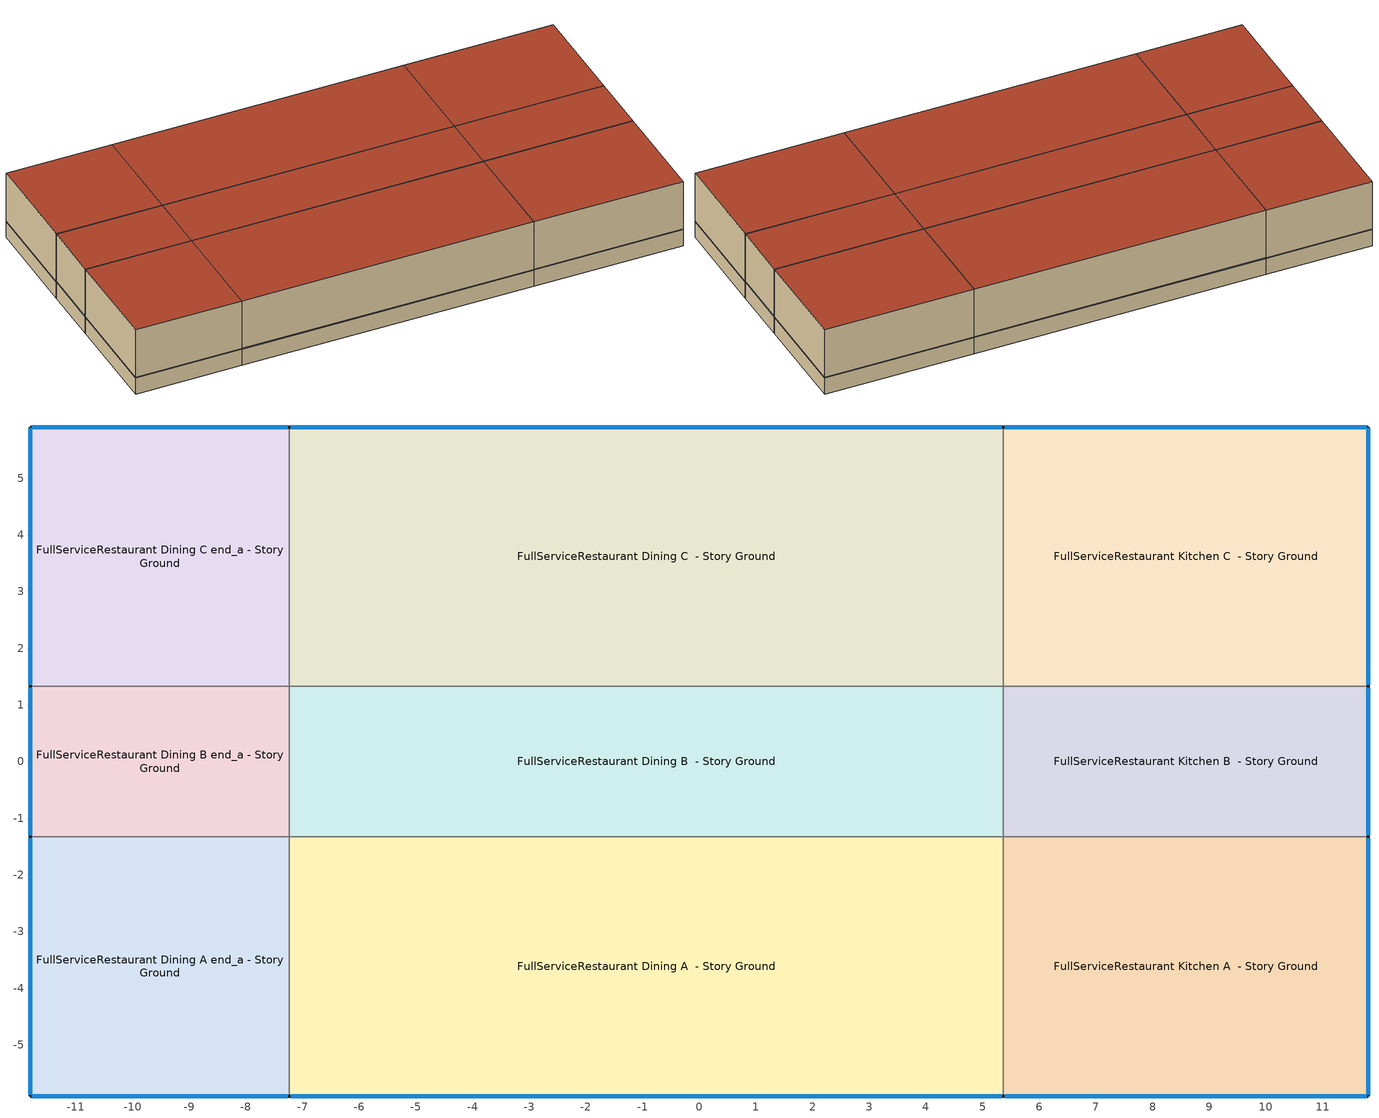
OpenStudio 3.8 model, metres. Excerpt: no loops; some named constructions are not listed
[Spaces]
FullServiceRestaurant Dining A end_a - Story Ground
 floor ground (Foundation F 126 Perim 914 Area 209): -11.8,-5.9 -11.8,-1.33 -7.23,-1.33 -7.23,-5.9 z0
 wall outside: -11.8,-1.33 -11.8,-5.9 -7.23,-5.9 z0:3.05
 wall to FullServiceRestaurant Dining B end_a - Story Ground: -7.23,-1.33 -11.8,-1.33 z0:3.05
 wall to FullServiceRestaurant Dining A  - Story Ground: -7.23,-5.9 -7.23,-1.33 z0:3.05
 window (Window U-1.01 SHGC 0.58): -11.78,-5.9 -7.26,-5.9 / -11.8,-1.36 -11.8,-5.88 z0.76:0.79
 roof outside: -7.23,-5.9 -7.23,-1.33 -11.8,-1.33 -11.8,-5.9 z3.05
FullServiceRestaurant Dining B end_a - Story Ground
 floor ground (Foundation F 126 Perim 266 Area 1217): -11.8,-1.33 -11.8,1.33 -7.23,1.33 -7.23,-1.33 z0
 wall outside: -11.8,1.33 -11.8,-1.33 z0:3.05
 wall to FullServiceRestaurant Dining C end_a - Story Ground: -7.23,1.33 -11.8,1.33 z0:3.05
 wall to FullServiceRestaurant Dining B  - Story Ground: -7.23,-1.33 -7.23,1.33 z0:3.05
 window (Window U-1.01 SHGC 0.58): -11.8,1.31 -11.8,-1.31 z0.76:0.79
 roof outside: -7.23,-1.33 -7.23,1.33 -11.8,1.33 -11.8,-1.33 z3.05
FullServiceRestaurant Dining C end_a - Story Ground
 floor ground (Foundation F 126 Perim 914 Area 209): -11.8,1.33 -11.8,5.9 -7.23,5.9 -7.23,1.33 z0
 wall outside: -7.23,5.9 -11.8,5.9 -11.8,1.33 z0:3.05
 wall to FullServiceRestaurant Dining C  - Story Ground: -7.23,1.33 -7.23,5.9 z0:3.05
 window (Window U-1.01 SHGC 0.58): -11.8,5.88 -11.8,1.36 / -7.26,5.9 -11.78,5.9 z0.76:0.79
 roof outside: -7.23,1.33 -7.23,5.9 -11.8,5.9 -11.8,1.33 z3.05
FullServiceRestaurant Dining A  - Story Ground
 floor ground (Foundation F 126 Perim 126 Area 5759): -7.23,-5.9 -7.23,-1.33 5.36,-1.33 5.36,-5.9 z0
 wall outside: -7.23,-5.9 5.36,-5.9 z0:3.05
 wall to FullServiceRestaurant Dining B  - Story Ground: 5.36,-1.33 -7.23,-1.33 z0:3.05
 wall to FullServiceRestaurant Kitchen A  - Story Ground: 5.36,-5.9 5.36,-1.33 z0:3.05
 window (Window U-1.01 SHGC 0.58): -7.21,-5.9 5.34,-5.9 z0.76:0.79
 roof outside: 5.36,-5.9 5.36,-1.33 -7.23,-1.33 -7.23,-5.9 z3.05
FullServiceRestaurant Dining B  - Story Ground
 floor ground (Foundation F 126 Perim 0 Area 3352): -7.23,-1.33 -7.23,1.33 5.36,1.33 5.36,-1.33 z0
 wall to FullServiceRestaurant Dining C  - Story Ground: 5.36,1.33 -7.23,1.33 z0:3.05
 wall to FullServiceRestaurant Kitchen B  - Story Ground: 5.36,-1.33 5.36,1.33 z0:3.05
 roof outside: 5.36,-1.33 5.36,1.33 -7.23,1.33 -7.23,-1.33 z3.05
FullServiceRestaurant Dining C  - Story Ground
 floor ground (Foundation F 126 Perim 126 Area 5759): -7.23,1.33 -7.23,5.9 5.36,5.9 5.36,1.33 z0
 wall outside: 5.36,5.9 -7.23,5.9 z0:3.05
 wall to FullServiceRestaurant Kitchen C  - Story Ground: 5.36,1.33 5.36,5.9 z0:3.05
 window (Window U-1.01 SHGC 0.58): 5.34,5.9 -7.21,5.9 z0.76:0.79
 roof outside: 5.36,1.33 5.36,5.9 -7.23,5.9 -7.23,1.33 z3.05
FullServiceRestaurant Kitchen A  - Story Ground
 floor ground (Foundation F 126 Perim 1101 Area 2945): 5.36,-5.9 5.36,-1.33 11.8,-1.33 11.8,-5.9 z0
 wall outside: 5.36,-5.9 11.8,-5.9 11.8,-1.33 z0:3.05
 wall to FullServiceRestaurant Kitchen B  - Story Ground: 11.8,-1.33 5.36,-1.33 z0:3.05
 window (Window U-1.01 SHGC 0.58): 5.39,-5.9 11.78,-5.9 / 11.8,-5.88 11.8,-1.36 z0.76:0.79
 roof outside: 11.8,-5.9 11.8,-1.33 5.36,-1.33 5.36,-5.9 z3.05
FullServiceRestaurant Kitchen B  - Story Ground
 floor ground (Foundation F 126 Perim 266 Area 1714): 5.36,-1.33 5.36,1.33 11.8,1.33 11.8,-1.33 z0
 wall outside: 11.8,-1.33 11.8,1.33 z0:3.05
 wall to FullServiceRestaurant Kitchen C  - Story Ground: 11.8,1.33 5.36,1.33 z0:3.05
 window (Window U-1.01 SHGC 0.58): 11.8,-1.31 11.8,1.31 z0.76:0.79
 roof outside: 11.8,-1.33 11.8,1.33 5.36,1.33 5.36,-1.33 z3.05
FullServiceRestaurant Kitchen C  - Story Ground
 floor ground (Foundation F 126 Perim 1101 Area 2945): 5.36,1.33 5.36,5.9 11.8,5.9 11.8,1.33 z0
 wall outside: 11.8,1.33 11.8,5.9 5.36,5.9 z0:3.05
 window (Window U-1.01 SHGC 0.58): 11.78,5.9 5.39,5.9 / 11.8,1.36 11.8,5.88 z0.76:0.79
 roof outside: 11.8,1.33 11.8,5.9 5.36,5.9 5.36,1.33 z3.05
[Schedule:Ruleset]
Name | Default Day Schedule | Summer Design Day Schedule | Winter Design Day Schedule
Clothing Schedule | Clothing Schedule Default Winter Clothes
FoodService_Restaurant BLDG_EQUIP_EndUseData | FoodService_Restaurant BLDG_EQUIP_EndUseData Default | FoodService_Restaurant BLDG_EQUIP_EndUseData Summer Design Day | FoodService_Restaurant BLDG_EQUIP_EndUseData Winter Design Day
FullServiceRestaurant Infil Half On | FullServiceRestaurant Infil Half On Default | FullServiceRestaurant Infil Half On Summer Design Day | FullServiceRestaurant Infil Half On Winter Design Day
FullServiceRestaurant Gas Equip | FullServiceRestaurant Gas Equip Default | FullServiceRestaurant Gas Equip Summer Design Day | FullServiceRestaurant Gas Equip Winter Design Day
FoodService_Restaurant BLDG_LIGHT_EndUseData BPR Adjusted | FoodService_Restaurant BLDG_LIGHT_EndUseData Default 1 | FoodService_Restaurant BLDG_LIGHT_EndUseData Summer Design Day 1 | FoodService_Restaurant BLDG_LIGHT_EndUseData Winter Design Day 1
FoodService_Restaurant BLDG_EQUIP_EndUseData BPR Adjusted | FoodService_Restaurant BLDG_EQUIP_EndUseData Default 1 | FoodService_Restaurant BLDG_EQUIP_EndUseData Summer Design Day 1 | FoodService_Restaurant BLDG_EQUIP_EndUseData Winter Design Day 1
[Schedule:Day]
Clothing Schedule Default Winter Clothes; FoodService_Restaurant BLDG_EQUIP_EndUseData Summer Design Day; FoodService_Restaurant BLDG_LIGHT_EndUseData Summer Design Day 1; FoodService_Restaurant BLDG_EQUIP_EndUseData Summer Design Day 1: 24, 0, 1
Clothing Schedule Summer Clothes: 24, 0, 0.5
Air Velocity Schedule Default: 24, 0, 0.2
Work Efficiency Schedule Default; FoodService_Restaurant BLDG_EQUIP_EndUseData Winter Design Day; FullServiceRestaurant Gas Equip Winter Design Day; FoodService_Restaurant BLDG_LIGHT_EndUseData Winter Design Day 1; FoodService_Restaurant BLDG_EQUIP_EndUseData Winter Design Day 1: 24, 0, 0
FullServiceRestaurant Bldg Occ Sat Day: Average, 0, 15, 0, 10, 15, 0, 10, 30, 0.0125, 10, 45, 0.025, 11, 0, 0.0375, 11, 15, 0.05, 11, 30, 0.1625, 11, 45, 0.275, 12, 0, 0.3875, 12, 15, 0.5, 12, 30, 0.4875, 12, 45, 0.475, 13, 0, 0.4625, 13, 15, 0.45, 13, 30, 0.4625, 13, 45, 0.475, 14, 0, 0.4875, 14, 15, 0.5, 15, 15, 0.5, 15, 30, 0.4625, 15, 45, 0.425, 16, 0, 0.3875, 16, 15, 0.35, 16, 30, 0.3375, 16, 45, 0.325, 17, 0, 0.3125, 17, 15, 0.3, 17, 30, 0.35, 17, 45, 0.4, 18, 0, 0.45, 18, 15, 0.5, 18, 30, 0.55, 18, 45, 0.6, 19, 0, 0.65, 19, 15, 0.7, 19, 30, 0.6875, 19, 45, 0.675, 20, 0, 0.6625, 20, 15, 0.65, 20, 30, 0.625, 20, 45, 0.6, 21, 0, 0.575, 21, 15, 0.55, 21, 30, 0.5, 21, 45, 0.45, 22, 0, 0.4, 22, 15, 0.35, 22, 30, 0.275, 22, 45, 0.2, 23, 0, 0.125, 23, 15, 0.05, 23, 30, 0.0375, 23, 45, 0.025, 24, 0, 0.0125
FullServiceRestaurant Bldg Occ Sun Day: Average, 0, 15, 0, 10, 15, 0, 10, 30, 0.0125, 10, 45, 0.025, 11, 0, 0.0375, 11, 15, 0.05, 11, 30, 0.1625, 11, 45, 0.275, 12, 0, 0.3875, 12, 15, 0.5, 12, 45, 0.5, 13, 0, 0.4625, 13, 15, 0.425, 13, 30, 0.3875, 13, 45, 0.35, 14, 0, 0.3125, 14, 15, 0.275, 14, 30, 0.2375, 14, 45, 0.2, 15, 0, 0.466667, 15, 15, 0.433333, 15, 30, 0.4, 15, 45, 0.366667, 16, 0, 0.333333, 16, 15, 0.3, 16, 30, 0.275, 16, 45, 0.25, 17, 0, 0.225, 17, 15, 0.2, 17, 30, 0.2125, 17, 45, 0.225, 18, 0, 0.2375, 18, 15, 0.25, 18, 30, 0.3625, 18, 45, 0.475, 19, 0, 0.5875, 19, 15, 0.7, 19, 30, 0.6125, 19, 45, 0.525, 20, 0, 0.4375, 20, 15, 0.35, 20, 30, 0.3125, 20, 45, 0.275, 21, 0, 0.2375, 21, 15, 0.2, 22, 15, 0.2, 22, 30, 0.1625, 22, 45, 0.125, 23, 0, 0.0875, 23, 15, 0.05, 23, 30, 0.0375, 23, 45, 0.025, 24, 0, 0.0125
FoodService_Restaurant BLDG_EQUIP_EndUseData Default: Average, 0, 15, 0.031636, 0, 30, 0.0357788, 0, 45, 0.0399216, 1, 0, 0.0440643, 1, 15, 0.0482071, 1, 30, 0.0523499, 1, 45, 0.0564927, 2, 0, 0.0606354, 2, 15, 0.0647782, 2, 30, 0.068921, 2, 45, 0.0901505, 3, 0, 0.11138, 3, 15, 0.132609, 3, 30, 0.153839, 3, 45, 0.15955, 4, 0, 0.165261, 4, 15, 0.170972, 4, 30, 0.176683, 4, 45, 0.181556, 5, 0, 0.186428, 5, 15, 0.191301, 5, 30, 0.196174, 5, 45, 0.214018, 6, 0, 0.231862, 6, 15, 0.249706, 6, 30, 0.26755, 6, 45, 0.297036, 7, 0, 0.326521, 7, 15, 0.356007, 7, 30, 0.385492, 7, 45, 0.406222, 8, 0, 0.426951, 8, 15, 0.44768, 8, 30, 0.46841, 8, 45, 0.475041, 9, 0, 0.481673, 9, 15, 0.488304, 9, 30, 0.494935, 9, 45, 0.513246, 9, 52, 0.522401, 10, 7, 0.525517, 10, 22, 0.528632, 10, 37, 0.531748, 10, 52, 0.534863, 11, 7, 0.533293, 11, 22, 0.531723, 11, 37, 0.530153, 11, 52, 0.528583, 12, 7, 0.530897, 12, 22, 0.533211, 12, 37, 0.535525, 12, 52, 0.537839, 13, 7, 0.536925, 13, 22, 0.536011, 13, 37, 0.535097, 13, 52, 0.534183, 14, 7, 0.534993, 14, 22, 0.535802, 14, 37, 0.536612, 14, 52, 0.537422, 15, 7, 0.539933, 15, 22, 0.542444, 15, 37, 0.544955, 15, 52, 0.547466, 16, 7, 0.547077, 16, 22, 0.546687, 16, 37, 0.546298, 16, 52, 0.545909, 17, 7, 0.540587, 17, 22, 0.535265, 17, 37, 0.529943, 17, 52, 0.524621, 18, 7, 0.496863, 18, 15, 0.482984, 18, 30, 0.465932, 18, 45, 0.44888, 19, 0, 0.431828, 19, 15, 0.414776, 19, 30, 0.374302, 19, 45, 0.333829, 20, 0, 0.293355, 20, 15, 0.252882, 20, 30, 0.216473, 20, 45, 0.180064, 21, 0, 0.143655, 21, 15, 0.107246, 21, 30, 0.093217, 21, 45, 0.079188, 22, 0, 0.065159, 22, 15, 0.05113, 22, 30, 0.047371, 22, 45, 0.043612, 23, 0, 0.039853, 23, 15, 0.036094, 23, 30, 0.0349795, 23, 45, 0.033865, 24, 0, 0.0327505
FoodService_Restaurant BLDG_EQUIP_EndUseData Fri Day: Average, 0, 15, 0, 0, 30, 0.00444272, 0, 45, 0.00888544, 1, 0, 0.0133282, 1, 15, 0.0177709, 1, 30, 0.0222136, 1, 45, 0.0266563, 2, 0, 0.0310991, 2, 15, 0.0355418, 2, 30, 0.0399845, 2, 45, 0.0624216, 3, 0, 0.0848586, 3, 15, 0.107296, 3, 30, 0.129733, 3, 45, 0.135957, 4, 0, 0.142182, 4, 15, 0.148406, 4, 30, 0.154631, 4, 45, 0.159714, 5, 0, 0.164797, 5, 15, 0.16988, 5, 30, 0.174963, 5, 45, 0.19351, 6, 0, 0.212056, 6, 15, 0.230603, 6, 30, 0.249149, 6, 45, 0.284828, 7, 0, 0.320507, 7, 15, 0.356186, 7, 30, 0.391864, 7, 45, 0.416257, 8, 0, 0.44065, 8, 15, 0.465043, 8, 30, 0.489436, 8, 45, 0.504124, 9, 0, 0.518812, 9, 15, 0.5335, 9, 30, 0.548188, 9, 45, 0.590058, 9, 52, 0.610993, 10, 7, 0.611164, 10, 22, 0.611334, 10, 37, 0.611504, 10, 52, 0.611674, 11, 7, 0.605389, 11, 22, 0.599104, 11, 37, 0.592819, 11, 52, 0.586534, 12, 7, 0.581229, 12, 22, 0.575925, 12, 37, 0.570621, 12, 52, 0.565316, 13, 7, 0.563143, 13, 22, 0.56097, 13, 37, 0.558797, 13, 52, 0.556624, 14, 7, 0.55598, 14, 22, 0.555336, 14, 37, 0.554691, 14, 52, 0.554047, 15, 7, 0.560632, 15, 22, 0.567218, 15, 37, 0.573803, 15, 52, 0.580389, 16, 7, 0.579877, 16, 22, 0.579365, 16, 37, 0.578853, 16, 52, 0.578341, 17, 7, 0.57304, 17, 22, 0.567738, 17, 37, 0.562437, 17, 52, 0.557136, 18, 7, 0.532481, 18, 15, 0.520154, 18, 30, 0.505215, 18, 45, 0.490276, 19, 0, 0.475337, 19, 15, 0.460398, 19, 30, 0.437102, 19, 45, 0.413806, 20, 0, 0.39051, 20, 15, 0.367214, 20, 30, 0.327453, 20, 45, 0.287691, 21, 0, 0.24793, 21, 15, 0.208168, 21, 30, 0.161763, 21, 45, 0.115358, 22, 0, 0.0689523, 22, 15, 0.022547, 22, 30, 0.0181044, 22, 45, 0.0136618, 23, 0, 0.00921915, 23, 15, 0.00477654, 23, 30, 0.00358241, 23, 45, 0.00238827, 24, 0, 0.00119414
FoodService_Restaurant BLDG_EQUIP_EndUseData Sat Day: Average, 0, 15, 0.00829743, 0, 30, 0.00622307, 0, 45, 0.00414872, 1, 0, 0.00207436, 1, 15, 0, 1, 30, 0.00110645, 1, 45, 0.0022129, 2, 0, 0.00331935, 2, 15, 0.0044258, 2, 30, 0.00553225, 2, 45, 0.0066387, 3, 0, 0.00774515, 3, 15, 0.0088516, 3, 30, 0.00995805, 3, 45, 0.0110645, 4, 0, 0.012171, 4, 15, 0.0132774, 4, 30, 0.0143839, 4, 45, 0.0154903, 5, 0, 0.0165968, 5, 15, 0.0177032, 5, 30, 0.0188097, 5, 45, 0.0199161, 6, 0, 0.0210226, 6, 15, 0.022129, 6, 30, 0.0232355, 6, 45, 0.0243419, 7, 0, 0.0254484, 7, 15, 0.0265548, 7, 30, 0.0276613, 7, 45, 0.0287677, 8, 0, 0.0298742, 8, 15, 0.0309806, 8, 30, 0.0528356, 8, 45, 0.0746906, 9, 0, 0.0965457, 9, 15, 0.118401, 9, 30, 0.124636, 9, 45, 0.130872, 10, 0, 0.137108, 10, 15, 0.143344, 10, 30, 0.146879, 10, 45, 0.150414, 11, 0, 0.153949, 11, 15, 0.157484, 11, 30, 0.176306, 11, 45, 0.195128, 12, 0, 0.213949, 12, 15, 0.232771, 12, 30, 0.331694, 12, 45, 0.430616, 13, 0, 0.529539, 13, 15, 0.628461, 13, 30, 0.630273, 13, 45, 0.632084, 14, 0, 0.633895, 14, 15, 0.635706, 14, 30, 0.631882, 14, 45, 0.628058, 15, 0, 0.624234, 15, 15, 0.62041, 15, 30, 0.614273, 15, 45, 0.608136, 16, 0, 0.601999, 16, 15, 0.595862, 16, 30, 0.5904, 16, 45, 0.584938, 17, 0, 0.579476, 17, 15, 0.574014, 17, 30, 0.573178, 17, 45, 0.572341, 18, 0, 0.571504, 18, 15, 0.570668, 18, 30, 0.554171, 18, 45, 0.537674, 19, 0, 0.521177, 19, 15, 0.504679, 19, 30, 0.489559, 19, 45, 0.474439, 20, 0, 0.459319, 20, 15, 0.444199, 20, 30, 0.423055, 20, 45, 0.401911, 21, 0, 0.380767, 21, 15, 0.359623, 21, 30, 0.319328, 21, 45, 0.279033, 22, 0, 0.238737, 22, 15, 0.198442, 22, 30, 0.164252, 22, 45, 0.130063, 23, 0, 0.0958729, 23, 15, 0.0616832, 23, 30, 0.0483368, 23, 45, 0.0349903, 24, 0, 0.0216439
FoodService_Restaurant BLDG_EQUIP_EndUseData Sun Day: Average, 0, 15, 0.010498, 0, 30, 0.00787346, 0, 45, 0.00524898, 1, 0, 0.00262449, 1, 15, 0, 1, 30, 0.000943016, 1, 45, 0.00188603, 2, 0, 0.00282905, 2, 15, 0.00377206, 2, 30, 0.00471508, 2, 45, 0.0056581, 3, 0, 0.00660111, 3, 15, 0.00754413, 3, 30, 0.00848714, 3, 45, 0.00943016, 4, 0, 0.0103732, 4, 15, 0.0113162, 4, 30, 0.0122592, 4, 45, 0.0132022, 5, 0, 0.0141452, 5, 15, 0.0150883, 5, 30, 0.0160313, 5, 45, 0.0169743, 6, 0, 0.0179173, 6, 15, 0.0188603, 6, 30, 0.0198033, 6, 45, 0.0207464, 7, 0, 0.0216894, 7, 15, 0.0226324, 7, 30, 0.0235754, 7, 45, 0.0245184, 8, 0, 0.0254614, 8, 15, 0.0264044, 8, 30, 0.0459724, 8, 45, 0.0655403, 9, 0, 0.0851083, 9, 15, 0.104676, 9, 30, 0.112147, 9, 45, 0.119618, 10, 0, 0.127089, 10, 15, 0.13456, 10, 30, 0.137633, 10, 45, 0.140707, 11, 0, 0.143781, 11, 15, 0.146855, 11, 30, 0.161391, 11, 45, 0.175927, 12, 0, 0.190463, 12, 15, 0.205, 12, 30, 0.308492, 12, 45, 0.411984, 13, 0, 0.515476, 13, 15, 0.618968, 13, 30, 0.619941, 13, 45, 0.620913, 14, 0, 0.621886, 14, 15, 0.622858, 14, 30, 0.619512, 14, 45, 0.616165, 15, 0, 0.612819, 15, 15, 0.609473, 15, 30, 0.603363, 15, 45, 0.597253, 16, 0, 0.591143, 16, 15, 0.585033, 16, 30, 0.580135, 16, 45, 0.575237, 17, 0, 0.570339, 17, 15, 0.565441, 17, 30, 0.56062, 17, 45, 0.555799, 18, 0, 0.550978, 18, 15, 0.546157, 18, 30, 0.526354, 18, 45, 0.506551, 19, 0, 0.486748, 19, 15, 0.466945, 19, 30, 0.448754, 19, 45, 0.430563, 20, 0, 0.412372, 20, 15, 0.39418, 20, 30, 0.351294, 20, 45, 0.308407, 21, 0, 0.265521, 21, 15, 0.222634, 21, 30, 0.185783, 21, 45, 0.148932, 22, 0, 0.11208, 22, 15, 0.0752293, 22, 30, 0.0719631, 22, 45, 0.0686969, 23, 0, 0.0654307, 23, 15, 0.0621645, 23, 30, 0.0492478, 23, 45, 0.0363312, 24, 0, 0.0234146
FullServiceRestaurant Infil Half On Default; FullServiceRestaurant Infil Half On Winter Design Day; FullServiceRestaurant Infil Half On Summer Design Day; FullServiceRestaurant Infil Half On Default|WntrDsn|SmrDsn|Sun|Sat Day: 5, 0, 1, 24, 0, 0.5
FullServiceRestaurant Gas Equip Default; autogen FullServiceRestaurant Gas Equip 1_day_sch: Average, 0, 15, 0.0275, 0, 30, 0.02, 4, 30, 0.02, 4, 45, 0.0275, 5, 0, 0.035, 5, 15, 0.0425, 5, 30, 0.05, 5, 45, 0.0625, 6, 0, 0.075, 6, 15, 0.0875, 6, 30, 0.1, 6, 45, 0.1125, 7, 0, 0.125, 7, 15, 0.1375, 7, 30, 0.15, 7, 45, 0.1625, 8, 0, 0.175, 8, 15, 0.1875, 8, 30, 0.2, 8, 45, 0.1875, 9, 0, 0.175, 9, 15, 0.1625, 9, 30, 0.15, 9, 45, 0.175, 10, 0, 0.2, 10, 15, 0.225, 10, 30, 0.25, 12, 30, 0.25, 12, 45, 0.2375, 13, 0, 0.225, 13, 15, 0.2125, 13, 30, 0.2, 13, 45, 0.1875, 14, 0, 0.175, 14, 15, 0.1625, 14, 30, 0.15, 14, 45, 0.1625, 15, 0, 0.175, 15, 15, 0.1875, 15, 30, 0.2, 15, 45, 0.225, 16, 0, 0.25, 16, 15, 0.275, 16, 30, 0.3, 18, 0, 0.3, 18, 15, 0.2875, 18, 30, 0.275, 18, 45, 0.2625, 19, 0, 0.25, 19, 15, 0.2375, 19, 30, 0.225, 19, 45, 0.2125, 20, 0, 0.2, 20, 30, 0.2, 20, 45, 0.1875, 21, 0, 0.175, 21, 15, 0.1625, 21, 30, 0.15, 21, 45, 0.1375, 22, 0, 0.125, 22, 15, 0.1125, 22, 30, 0.1, 22, 45, 0.0875, 23, 0, 0.075, 23, 15, 0.0625, 23, 30, 0.05, 23, 45, 0.0425, 24, 0, 0.035
FullServiceRestaurant Gas Equip Default|Sun Day: Average, 9, 15, 0.02, 9, 30, 0.0275, 9, 45, 0.035, 10, 0, 0.0425, 10, 15, 0.05, 10, 30, 0.0625, 10, 45, 0.075, 11, 0, 0.0875, 11, 15, 0.1, 11, 30, 0.1125, 11, 45, 0.125, 12, 0, 0.1375, 12, 15, 0.15, 12, 30, 0.1625, 12, 45, 0.175, 13, 0, 0.1875, 13, 15, 0.2, 13, 30, 0.2125, 13, 45, 0.225, 14, 0, 0.2375, 14, 15, 0.25, 14, 30, 0.2375, 14, 45, 0.225, 15, 0, 0.2125, 15, 15, 0.2, 15, 30, 0.1875, 15, 45, 0.175, 16, 0, 0.1625, 16, 15, 0.15, 16, 30, 0.1625, 16, 45, 0.175, 17, 0, 0.1875, 17, 15, 0.2, 17, 30, 0.225, 17, 45, 0.25, 18, 0, 0.275, 18, 15, 0.3, 19, 15, 0.3, 19, 30, 0.1875, 19, 45, 0.175, 20, 0, 0.1625, 20, 15, 0.15, 20, 30, 0.1375, 20, 45, 0.125, 21, 0, 0.1125, 21, 15, 0.1, 21, 30, 0.0875, 21, 45, 0.075, 22, 0, 0.0625, 22, 15, 0.05, 22, 30, 0.0425, 22, 45, 0.035, 23, 0, 0.0275, 23, 15, 0.02, 24, 0, 0.02
FullServiceRestaurant Gas Equip Summer Design Day: 24, 0, 0.25
Building Hours of Operation NonResidential Saturday; Building Hours of Operation NonResidential Sunday: 11, 45, 0, 22, 45, 1, 24, 0, 0
autogen FoodService_Restaurant BLDG_LIGHT_EndUseData 0_day_sch; autogen FoodService_Restaurant BLDG_LIGHT_EndUseData 1_day_sch: Average, 0, 15, 0.312561, 0, 30, 0.263674, 0, 45, 0.229624, 1, 0, 0.195574, 1, 15, 0.161524, 1, 30, 0.127474, 1, 45, 0.111963, 2, 0, 0.0964524, 2, 15, 0.0809418, 2, 30, 0.0654312, 2, 45, 0.058686, 3, 0, 0.0519408, 3, 15, 0.0451956, 3, 30, 0.0384504, 3, 45, 0.0421217, 4, 0, 0.0457931, 4, 15, 0.0494645, 4, 30, 0.0531359, 4, 45, 0.0563524, 5, 0, 0.0595689, 5, 15, 0.0627854, 5, 30, 0.0660018, 5, 45, 0.0746237, 6, 0, 0.0832456, 6, 15, 0.0918675, 6, 30, 0.100489, 6, 45, 0.139505, 7, 0, 0.178521, 7, 15, 0.217538, 7, 30, 0.256554, 7, 45, 0.301898, 8, 0, 0.347242, 8, 15, 0.392586, 8, 30, 0.43793, 8, 45, 0.477417, 9, 0, 0.516904, 9, 15, 0.556391, 9, 30, 0.595878, 9, 45, 0.621681, 10, 0, 0.647484, 10, 15, 0.673287, 10, 30, 0.69909, 10, 45, 0.709899, 11, 0, 0.720707, 11, 15, 0.731516, 11, 30, 0.742324, 11, 45, 0.743555, 12, 0, 0.744785, 12, 15, 0.746015, 12, 30, 0.747246, 12, 45, 0.747703, 13, 0, 0.74816, 13, 15, 0.748616, 13, 30, 0.749073, 13, 45, 0.749223, 14, 0, 0.749373, 14, 15, 0.749523, 14, 30, 0.749673, 14, 45, 0.749247, 15, 0, 0.748822, 15, 15, 0.748396, 15, 30, 0.747971, 15, 45, 0.748094, 16, 0, 0.748218, 16, 15, 0.748342, 16, 30, 0.748465, 16, 45, 0.748308, 17, 0, 0.74815, 17, 15, 0.747992, 17, 30, 0.747834, 17, 45, 0.753024, 18, 0, 0.758215, 18, 15, 0.763405, 18, 30, 0.768596, 18, 45, 0.768699, 19, 0, 0.768802, 19, 15, 0.768904, 19, 30, 0.769007, 19, 45, 0.767159, 20, 0, 0.76531, 20, 15, 0.763462, 20, 30, 0.761613, 20, 45, 0.753747, 21, 0, 0.745881, 21, 15, 0.738016, 21, 30, 0.73015, 21, 45, 0.707759, 22, 0, 0.685368, 22, 15, 0.662977, 22, 30, 0.640586, 22, 45, 0.595245, 23, 0, 0.549903, 23, 15, 0.504561, 23, 30, 0.459219, 23, 45, 0.410333, 24, 0, 0.361447
autogen FullServiceRestaurant Activity 0_day_sch; autogen FullServiceRestaurant Activity 1_day_sch: Average, 24, 0, 120
autogen FullServiceRestaurant ClgSetp 0_day_sch; autogen FullServiceRestaurant ClgSetp 1_day_sch; autogen FullServiceRestaurant ClgSetp Kitchen 0_day_sch; autogen FullServiceRestaurant ClgSetp Kitchen 1_day_sch: Average, 1, 0, 22.2222, 5, 0, 23.8889, 24, 0, 22.2222
autogen FullServiceRestaurant HtgSetp 0_day_sch; autogen FullServiceRestaurant HtgSetp 1_day_sch; autogen FullServiceRestaurant HtgSetp Kitchen 0_day_sch; autogen FullServiceRestaurant HtgSetp Kitchen 1_day_sch: Average, 1, 0, 20.5556, 5, 0, 16.1111, 24, 0, 20.5556
FoodService_Restaurant BLDG_LIGHT_EndUseData Default 1: No, 0, 15, 0.312561, 0, 30, 0.263674, 0, 45, 0.229624, 1, 0, 0.195574, 1, 15, 0.161524, 1, 30, 0.127474, 1, 45, 0.111963, 2, 0, 0.0964524, 2, 15, 0.0809418, 2, 30, 0.0654312, 2, 45, 0.058686, 3, 0, 0.0519408, 3, 15, 0.0451956, 3, 30, 0.0384504, 3, 45, 0.0421217, 4, 0, 0.0457931, 4, 15, 0.0494645, 4, 30, 0.0531359, 4, 45, 0.0563524, 5, 0, 0.0595689, 5, 15, 0.0627854, 5, 30, 0.0660018, 5, 45, 0.0746237, 6, 0, 0.0832456, 6, 15, 0.0918675, 6, 30, 0.100489, 6, 45, 0.139505, 7, 0, 0.178521, 7, 15, 0.217538, 7, 30, 0.256554, 7, 45, 0.301898, 8, 0, 0.347242, 8, 15, 0.392586, 8, 30, 0.43793, 8, 45, 0.477417, 9, 0, 0.516904, 9, 15, 0.556391, 9, 30, 0.595878, 9, 45, 0.621681, 10, 0, 0.647484, 10, 15, 0.673287, 10, 30, 0.69909, 10, 45, 0.709899, 11, 0, 0.720707, 11, 15, 0.731516, 11, 30, 0.742324, 11, 45, 0.743555, 12, 0, 0.744785, 12, 15, 0.746015, 12, 30, 0.747246, 12, 45, 0.747703, 13, 0, 0.74816, 13, 15, 0.748616, 13, 30, 0.749073, 13, 45, 0.749223, 14, 0, 0.749373, 14, 15, 0.749523, 14, 30, 0.749673, 14, 45, 0.749247, 15, 0, 0.748822, 15, 15, 0.748396, 15, 30, 0.747971, 15, 45, 0.748094, 16, 0, 0.748218, 16, 15, 0.748342, 16, 30, 0.748465, 16, 45, 0.748308, 17, 0, 0.74815, 17, 15, 0.747992, 17, 30, 0.747834, 17, 45, 0.753024, 18, 0, 0.758215, 18, 15, 0.763405, 18, 30, 0.768596, 18, 45, 0.768699, 19, 0, 0.768802, 19, 15, 0.768904, 19, 30, 0.769007, 19, 45, 0.767159, 20, 0, 0.76531, 20, 15, 0.763462, 20, 30, 0.761613, 20, 45, 0.753747, 21, 0, 0.745881, 21, 15, 0.738016, 21, 30, 0.73015, 21, 45, 0.707759, 22, 0, 0.685368, 22, 15, 0.662977, 22, 30, 0.640586, 22, 45, 0.595245, 23, 0, 0.549903, 23, 15, 0.504561, 23, 30, 0.459219, 23, 45, 0.410333, 24, 0, 0.361447
FoodService_Restaurant BLDG_EQUIP_EndUseData Default 1: No, 0, 15, 0, 0, 30, 0.00439686, 0, 45, 0.00879371, 1, 0, 0.0131906, 1, 15, 0.0175874, 1, 30, 0.0219843, 1, 45, 0.0263811, 2, 0, 0.030778, 2, 15, 0.0351748, 2, 30, 0.0395717, 2, 45, 0.0621032, 3, 0, 0.0846347, 3, 15, 0.107166, 3, 30, 0.129698, 3, 45, 0.135759, 4, 0, 0.14182, 4, 15, 0.147882, 4, 30, 0.153943, 4, 45, 0.159114, 5, 0, 0.164286, 5, 15, 0.169458, 5, 30, 0.174629, 5, 45, 0.193568, 6, 0, 0.212506, 6, 15, 0.231444, 6, 30, 0.250383, 6, 45, 0.281677, 7, 0, 0.31297, 7, 15, 0.344264, 7, 30, 0.375558, 7, 45, 0.397559, 8, 0, 0.41956, 8, 15, 0.441561, 8, 30, 0.463561, 8, 45, 0.470599, 9, 0, 0.477637, 9, 15, 0.484675, 9, 30, 0.491713, 9, 45, 0.511147, 9, 52, 0.520864, 10, 7, 0.52417, 10, 22, 0.527477, 10, 37, 0.530783, 10, 52, 0.53409, 11, 7, 0.532424, 11, 22, 0.530757, 11, 37, 0.529091, 11, 52, 0.527425, 12, 7, 0.529881, 12, 22, 0.532337, 12, 37, 0.534793, 12, 52, 0.537249, 13, 7, 0.536279, 13, 22, 0.535308, 13, 37, 0.534338, 13, 52, 0.533368, 14, 7, 0.534228, 14, 22, 0.535087, 14, 37, 0.535947, 14, 52, 0.536806, 15, 7, 0.539471, 15, 22, 0.542136, 15, 37, 0.544801, 15, 52, 0.547466, 16, 7, 0.547053, 16, 22, 0.54664, 16, 37, 0.546227, 16, 52, 0.545814, 17, 7, 0.540165, 17, 22, 0.534517, 17, 37, 0.528868, 17, 52, 0.52322, 18, 7, 0.49376, 18, 15, 0.479029, 18, 30, 0.460931, 18, 45, 0.442834, 19, 0, 0.424736, 19, 15, 0.406638, 19, 30, 0.363682, 19, 45, 0.320727, 20, 0, 0.277771, 20, 15, 0.234815, 20, 30, 0.196173, 20, 45, 0.157531, 21, 0, 0.118889, 21, 15, 0.0802472, 21, 30, 0.0653578, 21, 45, 0.0504684, 22, 0, 0.035579, 22, 15, 0.0206896, 22, 30, 0.0167, 22, 45, 0.0127105, 23, 0, 0.00872095, 23, 15, 0.00473141, 23, 30, 0.00354856, 23, 45, 0.00236571, 24, 0, 0.00118285
9 Zone PVAV Occ Sch Sunday 1: 11, 15, 0, 22, 30, 1, 24, 0, 0
9 Zone PVAV Occ Sch Saturday 1: 11, 15, 0, 22, 45, 1, 24, 0, 0
Infiltration HVAC Off Schedule Schedule Day 0 1: 11, 15, 1, 22, 30, 0, 24, 0, 1
Infiltration HVAC Off Schedule Schedule Day 2: 11, 15, 1, 22, 45, 0, 24, 0, 1
[Schedule:Rule]
Schedule Rule 1: Schedule Ruleset=Clothing Schedule; Rule Order=0; Day Schedule=Clothing Schedule Summer Clothes; Date Specification Type=DateRange; Start Month=5; Start Day=1; End Month=9; End Day=30
Schedule Rule 6: Schedule Ruleset=FoodService_Restaurant BLDG_EQUIP_EndUseData; Rule Order=2; Day Schedule=FoodService_Restaurant BLDG_EQUIP_EndUseData Fri Day; Date Specification Type=DateRange; Start Month=1; Start Day=1; End Month=12; End Day=31; Apply Friday=Yes
Schedule Rule 7: Schedule Ruleset=FoodService_Restaurant BLDG_EQUIP_EndUseData; Rule Order=1; Day Schedule=FoodService_Restaurant BLDG_EQUIP_EndUseData Sat Day; Date Specification Type=DateRange; Start Month=1; Start Day=1; End Month=12; End Day=31; Apply Saturday=Yes
Schedule Rule 8: Schedule Ruleset=FoodService_Restaurant BLDG_EQUIP_EndUseData; Rule Order=0; Day Schedule=FoodService_Restaurant BLDG_EQUIP_EndUseData Sun Day; Date Specification Type=DateRange; Start Month=1; Start Day=1; End Month=12; End Day=31; Apply Sunday=Yes
Schedule Rule 9: Schedule Ruleset=FullServiceRestaurant Infil Half On; Rule Order=0; Day Schedule=FullServiceRestaurant Infil Half On Default|WntrDsn|SmrDsn|Sun|Sat Day; Date Specification Type=DateRange; Start Month=1; Start Day=1; End Month=12; End Day=31; Apply Saturday=Yes; Apply Sunday=Yes
Schedule Rule 10: Schedule Ruleset=FullServiceRestaurant Gas Equip; Rule Order=0; Day Schedule=FullServiceRestaurant Gas Equip Default|Sun Day; Date Specification Type=DateRange; Start Month=1; Start Day=1; End Month=12; End Day=31; Apply Sunday=Yes
autogen FullServiceRestaurant Gas Equip 1: Schedule Ruleset=FullServiceRestaurant Gas Equip; Rule Order=1; Day Schedule=autogen FullServiceRestaurant Gas Equip 1_day_sch; Date Specification Type=SpecificDates; Apply Friday=Yes; Apply Saturday=Yes; Apply Sunday=Yes; Apply Monday=Yes; Apply Tuesday=Yes; Apply Wednesday=Yes; Apply Thursday=Yes; Specific Month 1=1; Specific Day 1=6; Specific Month 2=1; Specific Day 2=13; Specific Month 3=1; Specific Day 3=20; Specific Month 4=1; Specific Day 4=27; Specific Month 5=2; Specific Day 5=3; Specific Month 6=2; Specific Day 6=10; Specific Month 7=2; Specific Day 7=17; Specific Month 8=2; Specific Day 8=24; Specific Month 9=3; Specific Day 9=3; Specific Month 10=3; Specific Day 10=10; Specific Month 11=3; Specific Day 11=17; Specific Month 12=3; Specific Day 12=24; Specific Month 13=3; Specific Day 13=31; Specific Month 14=4; Specific Day 14=7; Specific Month 15=4; Specific Day 15=14; Specific Month 16=4; Specific Day 16=21; Specific Month 17=4; Specific Day 17=28; Specific Month 18=5; Specific Day 18=5; Specific Month 19=5; Specific Day 19=12; Specific Month 20=5; Specific Day 20=19; Specific Month 21=5; Specific Day 21=26; Specific Month 22=6; Specific Day 22=2; Specific Month 23=6; Specific Day 23=9; Specific Month 24=6; Specific Day 24=16; Specific Month 25=6; Specific Day 25=23; Specific Month 26=6; Specific Day 26=30; Specific Month 27=7; Specific Day 27=7; Specific Month 28=7; Specific Day 28=14; Specific Month 29=7; Specific Day 29=21; Specific Month 30=7; Specific Day 30=28; Specific Month 31=8; Specific Day 31=4; Specific Month 32=8; Specific Day 32=11; Specific Month 33=8; Specific Day 33=18; Specific Month 34=8; Specific Day 34=25; Specific Month 35=9; Specific Day 35=1; Specific Month 36=9; Specific Day 36=8; Specific Month 37=9; Specific Day 37=15; Specific Month 38=9; Specific Day 38=22; Specific Month 39=9; Specific Day 39=29; Specific Month 40=10; Specific Day 40=6; Specific Month 41=10; Specific Day 41=13; Specific Month 42=10; Specific Day 42=20; Specific Month 43=10; Specific Day 43=27; Specific Month 44=11; Specific Day 44=3; Specific Month 45=11; Specific Day 45=10; Specific Month 46=11; Specific Day 46=17; Specific Month 47=11; Specific Day 47=24; Specific Month 48=12; Specific Day 48=1; Specific Month 49=12; Specific Day 49=8; Specific Month 50=12; Specific Day 50=15; Specific Month 51=12; Specific Day 51=22; Specific Month 52=12; Specific Day 52=29
autogen FoodService_Restaurant BLDG_LIGHT_EndUseData 0 1: Schedule Ruleset=FoodService_Restaurant BLDG_LIGHT_EndUseData BPR Adjusted; Rule Order=0; Day Schedule=autogen FoodService_Restaurant BLDG_LIGHT_EndUseData 0_day_sch; Date Specification Type=SpecificDates; Apply Friday=Yes; Apply Saturday=Yes; Apply Sunday=Yes; Apply Monday=Yes; Apply Tuesday=Yes; Apply Wednesday=Yes; Apply Thursday=Yes; Specific Month 1=1; Specific Day 1=6; Specific Month 2=1; Specific Day 2=13; Specific Month 3=1; Specific Day 3=20; Specific Month 4=1; Specific Day 4=27; Specific Month 5=2; Specific Day 5=3; Specific Month 6=2; Specific Day 6=10; Specific Month 7=2; Specific Day 7=17; Specific Month 8=2; Specific Day 8=24; Specific Month 9=3; Specific Day 9=3; Specific Month 10=3; Specific Day 10=10; Specific Month 11=3; Specific Day 11=17; Specific Month 12=3; Specific Day 12=24; Specific Month 13=3; Specific Day 13=31; Specific Month 14=4; Specific Day 14=7; Specific Month 15=4; Specific Day 15=14; Specific Month 16=4; Specific Day 16=21; Specific Month 17=4; Specific Day 17=28; Specific Month 18=5; Specific Day 18=5; Specific Month 19=5; Specific Day 19=12; Specific Month 20=5; Specific Day 20=19; Specific Month 21=5; Specific Day 21=26; Specific Month 22=6; Specific Day 22=2; Specific Month 23=6; Specific Day 23=9; Specific Month 24=6; Specific Day 24=16; Specific Month 25=6; Specific Day 25=23; Specific Month 26=6; Specific Day 26=30; Specific Month 27=7; Specific Day 27=7; Specific Month 28=7; Specific Day 28=14; Specific Month 29=7; Specific Day 29=21; Specific Month 30=7; Specific Day 30=28; Specific Month 31=8; Specific Day 31=4; Specific Month 32=8; Specific Day 32=11; Specific Month 33=8; Specific Day 33=18; Specific Month 34=8; Specific Day 34=25; Specific Month 35=9; Specific Day 35=1; Specific Month 36=9; Specific Day 36=8; Specific Month 37=9; Specific Day 37=15; Specific Month 38=9; Specific Day 38=22; Specific Month 39=9; Specific Day 39=29; Specific Month 40=10; Specific Day 40=6; Specific Month 41=10; Specific Day 41=13; Specific Month 42=10; Specific Day 42=20; Specific Month 43=10; Specific Day 43=27; Specific Month 44=11; Specific Day 44=3; Specific Month 45=11; Specific Day 45=10; Specific Month 46=11; Specific Day 46=17; Specific Month 47=11; Specific Day 47=24; Specific Month 48=12; Specific Day 48=1; Specific Month 49=12; Specific Day 49=8; Specific Month 50=12; Specific Day 50=15; Specific Month 51=12; Specific Day 51=22; Specific Month 52=12; Specific Day 52=29
autogen FoodService_Restaurant BLDG_LIGHT_EndUseData 2: Schedule Ruleset=FoodService_Restaurant BLDG_LIGHT_EndUseData BPR Adjusted; Rule Order=1; Day Schedule=autogen FoodService_Restaurant BLDG_LIGHT_EndUseData 1_day_sch; Date Specification Type=SpecificDates; Apply Friday=Yes; Apply Saturday=Yes; Apply Sunday=Yes; Apply Monday=Yes; Apply Tuesday=Yes; Apply Wednesday=Yes; Apply Thursday=Yes; Specific Month 1=1; Specific Day 1=7; Specific Month 2=1; Specific Day 2=14; Specific Month 3=1; Specific Day 3=21; Specific Month 4=1; Specific Day 4=28; Specific Month 5=2; Specific Day 5=4; Specific Month 6=2; Specific Day 6=11; Specific Month 7=2; Specific Day 7=18; Specific Month 8=2; Specific Day 8=25; Specific Month 9=3; Specific Day 9=4; Specific Month 10=3; Specific Day 10=11; Specific Month 11=3; Specific Day 11=18; Specific Month 12=3; Specific Day 12=25; Specific Month 13=4; Specific Day 13=1; Specific Month 14=4; Specific Day 14=8; Specific Month 15=4; Specific Day 15=15; Specific Month 16=4; Specific Day 16=22; Specific Month 17=4; Specific Day 17=29; Specific Month 18=5; Specific Day 18=6; Specific Month 19=5; Specific Day 19=13; Specific Month 20=5; Specific Day 20=20; Specific Month 21=5; Specific Day 21=27; Specific Month 22=6; Specific Day 22=3; Specific Month 23=6; Specific Day 23=10; Specific Month 24=6; Specific Day 24=17; Specific Month 25=6; Specific Day 25=24; Specific Month 26=7; Specific Day 26=1; Specific Month 27=7; Specific Day 27=8; Specific Month 28=7; Specific Day 28=15; Specific Month 29=7; Specific Day 29=22; Specific Month 30=7; Specific Day 30=29; Specific Month 31=8; Specific Day 31=5; Specific Month 32=8; Specific Day 32=12; Specific Month 33=8; Specific Day 33=19; Specific Month 34=8; Specific Day 34=26; Specific Month 35=9; Specific Day 35=2; Specific Month 36=9; Specific Day 36=9; Specific Month 37=9; Specific Day 37=16; Specific Month 38=9; Specific Day 38=23; Specific Month 39=9; Specific Day 39=30; Specific Month 40=10; Specific Day 40=7; Specific Month 41=10; Specific Day 41=14; Specific Month 42=10; Specific Day 42=21; Specific Month 43=10; Specific Day 43=28; Specific Month 44=11; Specific Day 44=4; Specific Month 45=11; Specific Day 45=11; Specific Month 46=11; Specific Day 46=18; Specific Month 47=11; Specific Day 47=25; Specific Month 48=12; Specific Day 48=2; Specific Month 49=12; Specific Day 49=9; Specific Month 50=12; Specific Day 50=16; Specific Month 51=12; Specific Day 51=23; Specific Month 52=12; Specific Day 52=30
Schedule Rule 15: Schedule Ruleset=FoodService_Restaurant BLDG_EQUIP_EndUseData BPR Adjusted; Rule Order=0; Day Schedule=FoodService_Restaurant BLDG_EQUIP_EndUseData Sun Day; Date Specification Type=DateRange; Start Month=1; Start Day=1; End Month=12; End Day=31; Apply Sunday=Yes
Schedule Rule 16: Schedule Ruleset=FoodService_Restaurant BLDG_EQUIP_EndUseData BPR Adjusted; Rule Order=1; Day Schedule=FoodService_Restaurant BLDG_EQUIP_EndUseData Sat Day; Date Specification Type=DateRange; Start Month=1; Start Day=1; End Month=12; End Day=31; Apply Saturday=Yes
Schedule Rule 17: Schedule Ruleset=FoodService_Restaurant BLDG_EQUIP_EndUseData BPR Adjusted; Rule Order=2; Day Schedule=FoodService_Restaurant BLDG_EQUIP_EndUseData Fri Day; Date Specification Type=DateRange; Start Month=1; Start Day=1; End Month=12; End Day=31; Apply Friday=Yes
